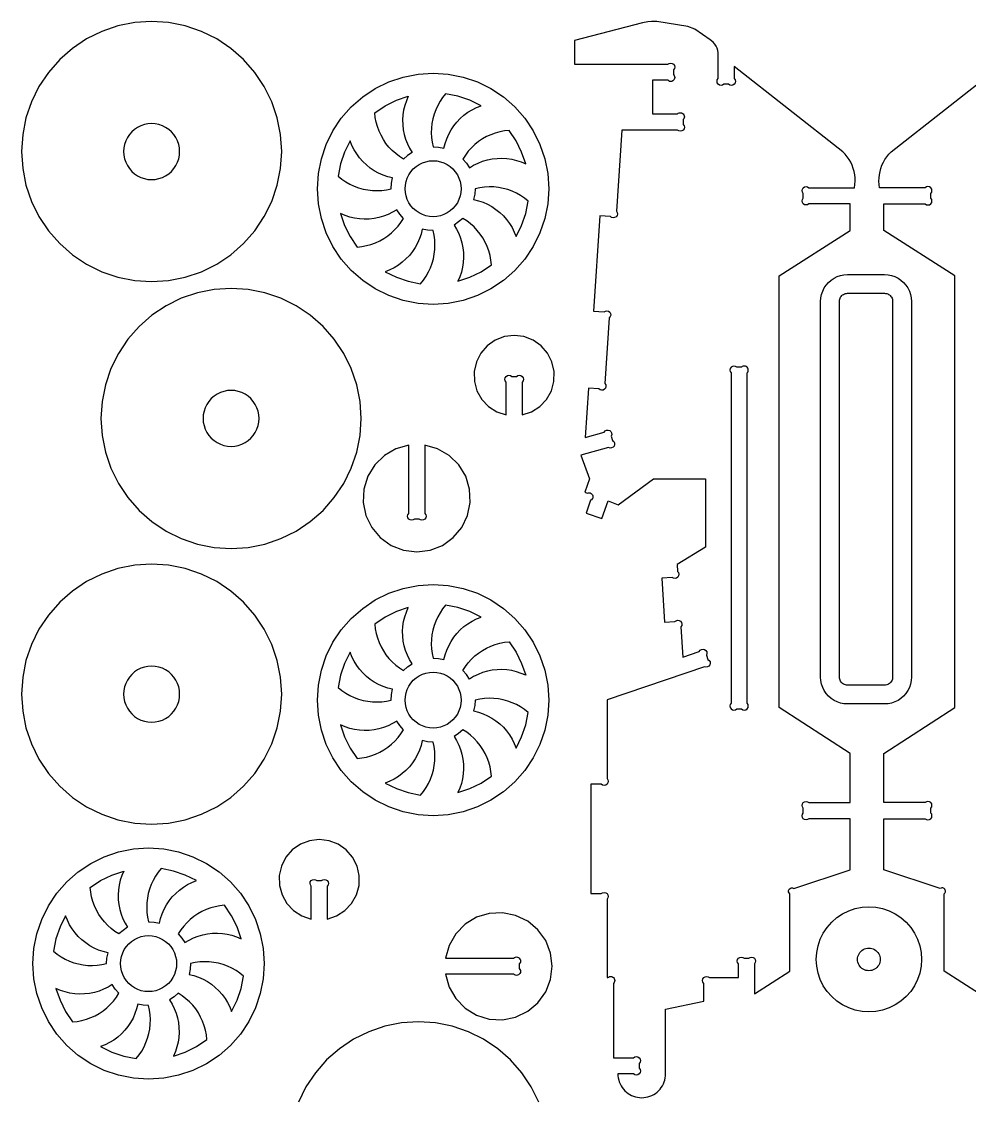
# Model space of a CAD drawing. Extents: x -1598 to 654, y -456 to 869.
# Drawn here: x -1595 to -889, y 65 to 869 of the extents above; entities that cross this region are included whole.
import ezdxf

# ---------------------------------------------------------------- set-up
doc = ezdxf.new("R2010")
doc.units = 0
doc.header["$MEASUREMENT"] = 0
doc.layers.get('0').update_dxf_attribs({"linetype": 'CONTINUOUS'})

msp = doc.modelspace()

# ---------------------------------------------------------------- linework, layer by layer
for points in [[(-1473.34, 865.96), (-1485.79, 868.44), (-1498.45, 869.27), (-1511.11, 868.44), (-1523.56, 865.96), (-1535.57, 861.88), (-1546.95, 856.27), (-1557.5, 849.22), (-1567.04, 840.86), (-1575.41, 831.32), (-1582.46, 820.76), (-1588.07, 809.38), (-1592.15, 797.37), (-1594.62, 784.92), (-1595.45, 772.26), (-1594.62, 759.6), (-1592.15, 747.16), (-1588.07, 735.14), (-1582.46, 723.76), (-1575.41, 713.21), (-1567.04, 703.67), (-1557.5, 695.3), (-1546.95, 688.25), (-1535.57, 682.64), (-1523.56, 678.56), (-1511.11, 676.09), (-1498.45, 675.26), (-1485.79, 676.09), (-1473.34, 678.56), (-1461.33, 682.64), (-1449.95, 688.25), (-1439.4, 695.3), (-1429.86, 703.67), (-1421.49, 713.21), (-1414.44, 723.76), (-1408.83, 735.14), (-1404.75, 747.16), (-1402.28, 759.6), (-1401.45, 772.26), (-1402.28, 784.92), (-1404.75, 797.37), (-1408.83, 809.38), (-1414.44, 820.76), (-1421.49, 831.32), (-1429.86, 840.86), (-1439.4, 849.22), (-1449.95, 856.27), (-1461.33, 861.88)], [(-1205.26, 722.24), (-1208.88, 711.55), (-1213.87, 701.43), (-1220.14, 692.05), (-1227.58, 683.56), (-1236.07, 676.12), (-1245.45, 669.85), (-1255.57, 664.86), (-1266.26, 661.24), (-1277.32, 659.03), (-1288.58, 658.3), (-1299.84, 659.03), (-1310.91, 661.24), (-1321.6, 664.86), (-1331.72, 669.85), (-1341.1, 676.12), (-1349.58, 683.56), (-1357.02, 692.05), (-1363.29, 701.43), (-1368.28, 711.55), (-1371.91, 722.24), (-1374.11, 733.3), (-1374.85, 744.56), (-1374.11, 755.82), (-1371.91, 766.89), (-1368.28, 777.58), (-1363.29, 787.7), (-1357.02, 797.08), (-1349.58, 805.56), (-1341.1, 813), (-1331.72, 819.27), (-1321.6, 824.26), (-1310.91, 827.89), (-1299.84, 830.09), (-1288.58, 830.83), (-1277.32, 830.09), (-1266.26, 827.89), (-1255.57, 824.26), (-1245.45, 819.27), (-1236.07, 813), (-1227.58, 805.56), (-1220.14, 797.08), (-1213.87, 787.7), (-1208.88, 777.58), (-1205.26, 766.89), (-1203.05, 755.82), (-1202.32, 744.56), (-1203.05, 733.3)], [(-1331.05, 794.3), (-1331.71, 797.76), (-1332.09, 801.26), (-1324.32, 806.46), (-1315.93, 810.59), (-1307.08, 813.6), (-1308.54, 810.23), (-1309.7, 806.76), (-1310.56, 803.19), (-1311.1, 799.57), (-1311.33, 795.91), (-1311.24, 792.25), (-1310.83, 788.61), (-1310.11, 785.01), (-1309.08, 781.5), (-1307.75, 778.08), (-1306.13, 774.8), (-1304.23, 771.66), (-1307.63, 769.39), (-1310.71, 766.69), (-1313.67, 768.59), (-1316.47, 770.73), (-1319.09, 773.09), (-1321.51, 775.65), (-1323.71, 778.4), (-1325.69, 781.32), (-1327.42, 784.39), (-1328.9, 787.59), (-1330.11, 790.9)], [(-1288.58, 775.85), (-1284.5, 775.59), (-1280.49, 774.79), (-1279.61, 778.35), (-1278.44, 781.82), (-1276.96, 785.17), (-1275.21, 788.39), (-1273.17, 791.44), (-1270.89, 794.3), (-1268.36, 796.96), (-1265.61, 799.38), (-1262.66, 801.56), (-1259.54, 803.47), (-1256.26, 805.11), (-1252.85, 806.46), (-1261.24, 810.59), (-1270.09, 813.6), (-1279.26, 815.42), (-1281.46, 812.67), (-1283.44, 809.76), (-1285.18, 806.69), (-1286.66, 803.49), (-1287.88, 800.19), (-1288.83, 796.79), (-1289.5, 793.33), (-1289.88, 789.83), (-1289.99, 786.31), (-1289.8, 782.79), (-1289.33, 779.3)], [(-1481.88, 784.97), (-1483.68, 787.03), (-1485.74, 788.83), (-1488.01, 790.35), (-1490.46, 791.55), (-1493.05, 792.43), (-1495.72, 792.96), (-1498.45, 793.14), (-1501.18, 792.96), (-1503.85, 792.43), (-1506.44, 791.55), (-1508.89, 790.35), (-1511.16, 788.83), (-1513.21, 787.03), (-1515.02, 784.97), (-1516.53, 782.7), (-1517.74, 780.25), (-1518.62, 777.67), (-1519.15, 774.99), (-1519.33, 772.26), (-1519.15, 769.54), (-1518.62, 766.86), (-1517.74, 764.27), (-1516.53, 761.82), (-1515.02, 759.55), (-1513.21, 757.5), (-1511.16, 755.7), (-1508.89, 754.18), (-1506.44, 752.97), (-1503.85, 752.09), (-1501.18, 751.56), (-1498.45, 751.38), (-1495.72, 751.56), (-1493.05, 752.09), (-1490.46, 752.97), (-1488.01, 754.18), (-1485.74, 755.7), (-1483.68, 757.5), (-1481.88, 759.55), (-1480.37, 761.82), (-1479.16, 764.27), (-1478.28, 766.86), (-1477.75, 769.54), (-1477.57, 772.26), (-1477.75, 774.99), (-1478.28, 777.67), (-1479.16, 780.25), (-1480.37, 782.7)], [(-1263.76, 763.61), (-1261.49, 760.21), (-1258.35, 762.11), (-1255.07, 763.73), (-1251.65, 765.06), (-1248.14, 766.09), (-1244.54, 766.81), (-1240.9, 767.22), (-1237.24, 767.31), (-1233.58, 767.08), (-1229.95, 766.54), (-1226.39, 765.68), (-1222.91, 764.52), (-1219.55, 763.06), (-1222.56, 771.91), (-1226.69, 780.3), (-1231.89, 788.07), (-1235.39, 787.69), (-1238.85, 787.03), (-1242.25, 786.09), (-1245.56, 784.88), (-1248.76, 783.4), (-1251.83, 781.67), (-1254.74, 779.7), (-1257.49, 777.49), (-1260.06, 775.07), (-1262.42, 772.46), (-1264.55, 769.65), (-1266.46, 766.69)], [(-1354.61, 771.91), (-1357.61, 763.06), (-1359.44, 753.89), (-1356.69, 751.68), (-1353.78, 749.7), (-1350.71, 747.97), (-1347.51, 746.49), (-1344.21, 745.27), (-1340.81, 744.32), (-1337.35, 743.65), (-1333.85, 743.26), (-1330.33, 743.16), (-1326.81, 743.35), (-1323.32, 743.81), (-1319.87, 744.56), (-1319.61, 748.65), (-1318.81, 752.66), (-1322.37, 753.53), (-1325.84, 754.71), (-1329.19, 756.18), (-1332.41, 757.94), (-1335.46, 759.97), (-1338.32, 762.26), (-1340.98, 764.79), (-1343.4, 767.54), (-1345.58, 770.48), (-1347.49, 773.61), (-1349.13, 776.89), (-1350.48, 780.3)], [(-1293.99, 764.73), (-1291.31, 765.27), (-1288.58, 765.44), (-1285.86, 765.27), (-1283.18, 764.73), (-1280.59, 763.86), (-1278.14, 762.65), (-1275.87, 761.13), (-1273.82, 759.33), (-1272.02, 757.28), (-1270.5, 755), (-1269.29, 752.55), (-1268.41, 749.97), (-1267.88, 747.29), (-1267.7, 744.56), (-1267.88, 741.84), (-1268.41, 739.16), (-1269.29, 736.57), (-1270.5, 734.12), (-1272.02, 731.85), (-1273.82, 729.8), (-1275.87, 728), (-1278.14, 726.48), (-1280.59, 725.27), (-1283.18, 724.4), (-1285.86, 723.86), (-1288.58, 723.68), (-1291.31, 723.86), (-1293.99, 724.4), (-1296.57, 725.27), (-1299.02, 726.48), (-1301.29, 728), (-1303.35, 729.8), (-1305.15, 731.85), (-1306.67, 734.12), (-1307.87, 736.57), (-1308.75, 739.16), (-1309.29, 741.84), (-1309.46, 744.56), (-1309.29, 747.29), (-1308.75, 749.97), (-1307.87, 752.55), (-1306.67, 755), (-1305.15, 757.28), (-1303.35, 759.33), (-1301.29, 761.13), (-1299.02, 762.65), (-1296.57, 763.86)], [(-1217.73, 735.24), (-1220.47, 737.45), (-1223.39, 739.42), (-1226.46, 741.16), (-1229.65, 742.64), (-1232.96, 743.86), (-1236.35, 744.81), (-1239.81, 745.48), (-1243.32, 745.86), (-1246.84, 745.97), (-1250.36, 745.78), (-1253.85, 745.31), (-1257.29, 744.56), (-1257.56, 740.48), (-1258.36, 736.47), (-1254.8, 735.59), (-1251.33, 734.42), (-1247.97, 732.94), (-1244.76, 731.19), (-1241.71, 729.16), (-1238.84, 726.87), (-1236.19, 724.34), (-1233.77, 721.59), (-1231.59, 718.65), (-1229.67, 715.52), (-1228.04, 712.24), (-1226.69, 708.83), (-1222.56, 717.22), (-1219.55, 726.07)], [(-1345.28, 701.06), (-1341.78, 701.44), (-1338.32, 702.1), (-1334.92, 703.04), (-1331.61, 704.25), (-1328.41, 705.73), (-1325.34, 707.46), (-1322.42, 709.43), (-1319.67, 711.64), (-1317.11, 714.06), (-1314.75, 716.67), (-1312.61, 719.47), (-1310.71, 722.44), (-1313.41, 725.52), (-1315.68, 728.92), (-1318.81, 727.02), (-1322.1, 725.4), (-1325.52, 724.07), (-1329.03, 723.04), (-1332.63, 722.31), (-1336.27, 721.91), (-1339.93, 721.82), (-1343.59, 722.05), (-1347.21, 722.59), (-1350.78, 723.45), (-1354.25, 724.61), (-1357.61, 726.07), (-1354.61, 717.22), (-1350.48, 708.83)], [(-1245.08, 687.87), (-1245.46, 691.37), (-1246.12, 694.83), (-1247.06, 698.23), (-1248.27, 701.54), (-1249.75, 704.74), (-1251.48, 707.81), (-1253.45, 710.73), (-1255.66, 713.48), (-1258.07, 716.04), (-1260.69, 718.4), (-1263.49, 720.53), (-1266.46, 722.44), (-1269.54, 719.74), (-1272.94, 717.47), (-1271.04, 714.33), (-1269.42, 711.05), (-1268.08, 707.63), (-1267.05, 704.12), (-1266.33, 700.52), (-1265.93, 696.88), (-1265.84, 693.22), (-1266.06, 689.56), (-1266.61, 685.93), (-1267.47, 682.37), (-1268.63, 678.9), (-1270.09, 675.53), (-1261.23, 678.54), (-1252.85, 682.67)], [(-1297.91, 673.71), (-1295.7, 676.46), (-1293.72, 679.37), (-1291.99, 682.44), (-1290.5, 685.63), (-1289.29, 688.94), (-1288.34, 692.33), (-1287.67, 695.79), (-1287.28, 699.3), (-1287.18, 702.82), (-1287.37, 706.34), (-1287.83, 709.83), (-1288.58, 713.28), (-1292.67, 713.54), (-1296.68, 714.34), (-1297.55, 710.78), (-1298.73, 707.31), (-1300.2, 703.95), (-1301.96, 700.74), (-1303.99, 697.69), (-1306.28, 694.83), (-1308.81, 692.17), (-1311.56, 689.75), (-1314.5, 687.57), (-1317.63, 685.65), (-1320.91, 684.02), (-1324.32, 682.67), (-1315.93, 678.54), (-1307.08, 675.53)], [(-995.47, 672.72), (-993.74, 674.69), (-991.78, 676.42), (-989.6, 677.87), (-987.25, 679.03), (-984.78, 679.87), (-982.21, 680.38), (-979.6, 680.55), (-951.92, 680.55), (-949.31, 680.38), (-946.74, 679.87), (-944.26, 679.03), (-941.92, 677.87), (-939.74, 676.42), (-937.78, 674.69), (-936.05, 672.72), (-934.6, 670.55), (-933.44, 668.2), (-932.6, 665.72), (-932.09, 663.16), (-931.92, 660.55), (-931.92, 380.19), (-932.09, 377.58), (-932.6, 375.02), (-933.44, 372.54), (-934.6, 370.19), (-936.05, 368.02), (-937.78, 366.05), (-939.74, 364.33), (-941.92, 362.87), (-944.26, 361.72), (-946.74, 360.88), (-949.31, 360.37), (-951.92, 360.19), (-979.6, 360.19), (-982.21, 360.37), (-984.78, 360.88), (-987.25, 361.72), (-989.6, 362.87), (-991.78, 364.33), (-993.74, 366.05), (-995.47, 368.02), (-996.92, 370.19), (-998.08, 372.54), (-998.92, 375.02), (-999.43, 377.58), (-999.6, 380.19), (-999.6, 660.55), (-999.43, 663.16), (-998.92, 665.72), (-998.08, 668.2), (-996.92, 670.55)], [(-1426.59, 477.03), (-1414.14, 479.51), (-1402.13, 483.58), (-1390.75, 489.2), (-1380.2, 496.25), (-1370.66, 504.61), (-1362.29, 514.15), (-1355.24, 524.7), (-1349.63, 536.08), (-1345.55, 548.1), (-1343.08, 560.54), (-1342.25, 573.2), (-1343.08, 585.87), (-1345.55, 598.31), (-1349.63, 610.33), (-1355.24, 621.71), (-1362.29, 632.26), (-1370.66, 641.8), (-1380.2, 650.16), (-1390.75, 657.21), (-1402.13, 662.82), (-1414.14, 666.9), (-1426.59, 669.38), (-1439.25, 670.21), (-1451.91, 669.38), (-1464.36, 666.9), (-1476.37, 662.82), (-1487.75, 657.21), (-1498.3, 650.16), (-1507.84, 641.8), (-1516.21, 632.26), (-1523.26, 621.71), (-1528.87, 610.33), (-1532.95, 598.31), (-1535.42, 585.87), (-1536.25, 573.2), (-1535.42, 560.54), (-1532.95, 548.1), (-1528.87, 536.08), (-1523.26, 524.7), (-1516.21, 514.15), (-1507.84, 504.61), (-1498.3, 496.25), (-1487.75, 489.2), (-1476.37, 483.58), (-1464.36, 479.51), (-1451.91, 477.03), (-1439.25, 476.2)], [(-946.38, 377.9), (-946.72, 377.19), (-947.16, 376.54), (-947.68, 375.95), (-948.27, 375.43), (-948.92, 375), (-949.62, 374.65), (-950.37, 374.4), (-951.14, 374.25), (-951.92, 374.19), (-979.6, 374.19), (-980.38, 374.25), (-981.15, 374.4), (-981.9, 374.65), (-982.6, 375), (-983.25, 375.43), (-983.84, 375.95), (-984.36, 376.54), (-984.8, 377.19), (-985.14, 377.9), (-985.4, 378.64), (-985.55, 379.41), (-985.6, 380.19), (-985.6, 660.55), (-985.55, 661.33), (-985.4, 662.1), (-985.14, 662.84), (-984.8, 663.55), (-984.36, 664.2), (-983.84, 664.79), (-983.25, 665.31), (-982.6, 665.74), (-981.9, 666.09), (-981.15, 666.34), (-980.38, 666.5), (-979.6, 666.55), (-951.92, 666.55), (-951.14, 666.5), (-950.37, 666.34), (-949.62, 666.09), (-948.92, 665.74), (-948.27, 665.31), (-947.68, 664.79), (-947.16, 664.2), (-946.72, 663.55), (-946.38, 662.84), (-946.12, 662.1), (-945.97, 661.33), (-945.92, 660.55), (-945.92, 380.19), (-945.97, 379.41), (-946.12, 378.64)], [(-1426.54, 589.77), (-1428.81, 591.29), (-1431.26, 592.5), (-1433.85, 593.37), (-1436.52, 593.91), (-1439.25, 594.08), (-1441.98, 593.91), (-1444.65, 593.37), (-1447.24, 592.5), (-1449.69, 591.29), (-1451.96, 589.77), (-1454.01, 587.97), (-1455.82, 585.92), (-1457.33, 583.64), (-1458.54, 581.19), (-1459.42, 578.61), (-1459.95, 575.93), (-1460.13, 573.2), (-1459.95, 570.48), (-1459.42, 567.8), (-1458.54, 565.21), (-1457.33, 562.76), (-1455.82, 560.49), (-1454.01, 558.44), (-1451.96, 556.64), (-1449.69, 555.12), (-1447.24, 553.91), (-1444.65, 553.03), (-1441.98, 552.5), (-1439.25, 552.32), (-1436.52, 552.5), (-1433.85, 553.03), (-1431.26, 553.91), (-1428.81, 555.12), (-1426.54, 556.64), (-1424.48, 558.44), (-1422.68, 560.49), (-1421.17, 562.76), (-1419.96, 565.21), (-1419.08, 567.8), (-1418.55, 570.48), (-1418.37, 573.2), (-1418.55, 575.93), (-1419.08, 578.61), (-1419.96, 581.19), (-1421.17, 583.64), (-1422.68, 585.92), (-1424.48, 587.97)], [(-1557.5, 444.44), (-1567.04, 436.07), (-1575.41, 426.53), (-1582.46, 415.98), (-1588.07, 404.6), (-1592.15, 392.58), (-1594.62, 380.14), (-1595.45, 367.48), (-1594.62, 354.82), (-1592.15, 342.37), (-1588.07, 330.35), (-1582.46, 318.97), (-1575.41, 308.42), (-1567.04, 298.88), (-1557.5, 290.52), (-1546.95, 283.47), (-1535.57, 277.86), (-1523.56, 273.78), (-1511.11, 271.3), (-1498.45, 270.47), (-1485.79, 271.3), (-1473.34, 273.78), (-1461.33, 277.86), (-1449.95, 283.47), (-1439.4, 290.52), (-1429.86, 298.88), (-1421.49, 308.42), (-1414.44, 318.97), (-1408.83, 330.35), (-1404.75, 342.37), (-1402.28, 354.82), (-1401.45, 367.48), (-1402.28, 380.14), (-1404.75, 392.58), (-1408.83, 404.6), (-1414.44, 415.98), (-1421.49, 426.53), (-1429.86, 436.07), (-1439.4, 444.44), (-1449.95, 451.48), (-1461.33, 457.1), (-1473.34, 461.18), (-1485.79, 463.65), (-1498.45, 464.48), (-1511.11, 463.65), (-1523.56, 461.18), (-1535.57, 457.1), (-1546.95, 451.48)], [(-1208.88, 396.08), (-1205.26, 385.39), (-1203.05, 374.32), (-1202.32, 363.06), (-1203.05, 351.8), (-1205.26, 340.74), (-1208.88, 330.05), (-1213.87, 319.93), (-1220.14, 310.55), (-1227.58, 302.06), (-1236.07, 294.62), (-1245.45, 288.35), (-1255.57, 283.36), (-1266.26, 279.74), (-1277.32, 277.53), (-1288.58, 276.8), (-1299.84, 277.53), (-1310.91, 279.74), (-1321.6, 283.36), (-1331.72, 288.35), (-1341.1, 294.62), (-1349.58, 302.06), (-1357.02, 310.55), (-1363.29, 319.93), (-1368.28, 330.05), (-1371.91, 340.74), (-1374.11, 351.8), (-1374.85, 363.06), (-1374.11, 374.32), (-1371.91, 385.39), (-1368.28, 396.08), (-1363.29, 406.2), (-1357.02, 415.58), (-1349.58, 424.06), (-1341.1, 431.5), (-1331.72, 437.77), (-1321.6, 442.76), (-1310.91, 446.39), (-1299.84, 448.59), (-1288.58, 449.33), (-1277.32, 448.59), (-1266.26, 446.39), (-1255.57, 442.76), (-1245.45, 437.77), (-1236.07, 431.5), (-1227.58, 424.06), (-1220.14, 415.58), (-1213.87, 406.2)], [(-1307.63, 387.89), (-1304.23, 390.16), (-1306.13, 393.29), (-1307.75, 396.58), (-1309.08, 400), (-1310.11, 403.51), (-1310.83, 407.11), (-1311.24, 410.75), (-1311.33, 414.41), (-1311.1, 418.07), (-1310.56, 421.69), (-1309.7, 425.26), (-1308.54, 428.73), (-1307.08, 432.1), (-1315.93, 429.09), (-1324.32, 424.96), (-1332.09, 419.76), (-1331.71, 416.26), (-1331.05, 412.8), (-1330.11, 409.4), (-1328.9, 406.09), (-1327.42, 402.89), (-1325.69, 399.82), (-1323.71, 396.9), (-1321.51, 394.15), (-1319.09, 391.59), (-1316.47, 389.23), (-1313.67, 387.09), (-1310.71, 385.19)], [(-1279.26, 433.92), (-1281.46, 431.17), (-1283.44, 428.26), (-1285.18, 425.19), (-1286.66, 421.99), (-1287.88, 418.69), (-1288.83, 415.29), (-1289.5, 411.83), (-1289.88, 408.33), (-1289.99, 404.81), (-1289.8, 401.29), (-1289.33, 397.8), (-1288.58, 394.35), (-1284.5, 394.09), (-1280.49, 393.29), (-1279.61, 396.85), (-1278.44, 400.32), (-1276.96, 403.67), (-1275.21, 406.89), (-1273.17, 409.94), (-1270.89, 412.8), (-1268.36, 415.46), (-1265.61, 417.88), (-1262.66, 420.06), (-1259.54, 421.97), (-1256.26, 423.61), (-1252.85, 424.96), (-1261.24, 429.09), (-1270.09, 432.1)], [(-1231.89, 406.57), (-1226.69, 398.8), (-1222.56, 390.41), (-1219.55, 381.56), (-1222.91, 383.02), (-1226.39, 384.18), (-1229.95, 385.04), (-1233.58, 385.58), (-1237.24, 385.81), (-1240.9, 385.72), (-1244.54, 385.31), (-1248.14, 384.59), (-1251.65, 383.56), (-1255.07, 382.23), (-1258.35, 380.61), (-1261.49, 378.71), (-1263.76, 382.11), (-1266.46, 385.19), (-1264.55, 388.15), (-1262.42, 390.95), (-1260.06, 393.57), (-1257.49, 395.99), (-1254.74, 398.2), (-1251.83, 400.17), (-1248.76, 401.9), (-1245.56, 403.38), (-1242.25, 404.59), (-1238.85, 405.53), (-1235.39, 406.19)], [(-1354.61, 390.41), (-1357.61, 381.56), (-1359.44, 372.39), (-1356.69, 370.18), (-1353.78, 368.2), (-1350.71, 366.47), (-1347.51, 364.99), (-1344.21, 363.77), (-1340.81, 362.82), (-1337.35, 362.15), (-1333.85, 361.76), (-1330.33, 361.66), (-1326.81, 361.85), (-1323.32, 362.31), (-1319.87, 363.06), (-1319.61, 367.15), (-1318.81, 371.16), (-1322.37, 372.03), (-1325.84, 373.21), (-1329.19, 374.68), (-1332.41, 376.44), (-1335.46, 378.47), (-1338.32, 380.76), (-1340.98, 383.29), (-1343.4, 386.04), (-1345.58, 388.98), (-1347.49, 392.11), (-1349.13, 395.39), (-1350.48, 398.8)], [(-1515.02, 354.77), (-1513.21, 352.71), (-1511.16, 350.91), (-1508.89, 349.39), (-1506.44, 348.19), (-1503.85, 347.31), (-1501.18, 346.77), (-1498.45, 346.6), (-1495.72, 346.77), (-1493.05, 347.31), (-1490.46, 348.19), (-1488.01, 349.39), (-1485.74, 350.91), (-1483.68, 352.71), (-1481.88, 354.77), (-1480.37, 357.04), (-1479.16, 359.49), (-1478.28, 362.07), (-1477.75, 364.75), (-1477.57, 367.48), (-1477.75, 370.2), (-1478.28, 372.88), (-1479.16, 375.47), (-1480.37, 377.92), (-1481.88, 380.19), (-1483.68, 382.24), (-1485.74, 384.04), (-1488.01, 385.56), (-1490.46, 386.77), (-1493.05, 387.65), (-1495.72, 388.18), (-1498.45, 388.36), (-1501.18, 388.18), (-1503.85, 387.65), (-1506.44, 386.77), (-1508.89, 385.56), (-1511.16, 384.04), (-1513.21, 382.24), (-1515.02, 380.19), (-1516.53, 377.92), (-1517.74, 375.47), (-1518.62, 372.88), (-1519.15, 370.2), (-1519.33, 367.48), (-1519.15, 364.75), (-1518.62, 362.07), (-1517.74, 359.49), (-1516.53, 357.04)], [(-1296.57, 382.36), (-1293.99, 383.23), (-1291.31, 383.77), (-1288.58, 383.94), (-1285.86, 383.77), (-1283.18, 383.23), (-1280.59, 382.36), (-1278.14, 381.15), (-1275.87, 379.63), (-1273.82, 377.83), (-1272.02, 375.78), (-1270.5, 373.5), (-1269.29, 371.05), (-1268.41, 368.47), (-1267.88, 365.79), (-1267.7, 363.06), (-1267.88, 360.34), (-1268.41, 357.66), (-1269.29, 355.07), (-1270.5, 352.62), (-1272.02, 350.35), (-1273.82, 348.3), (-1275.87, 346.5), (-1278.14, 344.98), (-1280.59, 343.77), (-1283.18, 342.89), (-1285.86, 342.36), (-1288.58, 342.18), (-1291.31, 342.36), (-1293.99, 342.89), (-1296.57, 343.77), (-1299.02, 344.98), (-1301.29, 346.5), (-1303.35, 348.3), (-1305.15, 350.35), (-1306.67, 352.62), (-1307.87, 355.07), (-1308.75, 357.66), (-1309.29, 360.34), (-1309.46, 363.06), (-1309.29, 365.79), (-1308.75, 368.47), (-1307.87, 371.05), (-1306.67, 373.5), (-1305.15, 375.78), (-1303.35, 377.83), (-1301.29, 379.63), (-1299.02, 381.15)], [(-1217.73, 353.74), (-1220.47, 355.95), (-1223.39, 357.92), (-1226.46, 359.66), (-1229.65, 361.14), (-1232.96, 362.36), (-1236.35, 363.31), (-1239.81, 363.98), (-1243.32, 364.36), (-1246.84, 364.47), (-1250.36, 364.28), (-1253.85, 363.81), (-1257.29, 363.06), (-1257.56, 358.98), (-1258.36, 354.97), (-1254.8, 354.09), (-1251.33, 352.92), (-1247.97, 351.44), (-1244.76, 349.69), (-1241.71, 347.66), (-1238.84, 345.37), (-1236.19, 342.84), (-1233.77, 340.09), (-1231.59, 337.15), (-1229.67, 334.02), (-1228.04, 330.74), (-1226.69, 327.33), (-1222.56, 335.72), (-1219.55, 344.57)], [(-1345.28, 319.56), (-1341.78, 319.94), (-1338.32, 320.6), (-1334.92, 321.54), (-1331.61, 322.75), (-1328.41, 324.23), (-1325.34, 325.96), (-1322.42, 327.93), (-1319.67, 330.14), (-1317.11, 332.55), (-1314.75, 335.17), (-1312.61, 337.97), (-1310.71, 340.94), (-1313.41, 344.02), (-1315.68, 347.42), (-1318.81, 345.52), (-1322.1, 343.9), (-1325.52, 342.57), (-1329.03, 341.54), (-1332.63, 340.81), (-1336.27, 340.41), (-1339.93, 340.32), (-1343.59, 340.54), (-1347.21, 341.09), (-1350.78, 341.95), (-1354.25, 343.11), (-1357.61, 344.57), (-1354.61, 335.71), (-1350.48, 327.33)], [(-1245.08, 306.37), (-1245.46, 309.87), (-1246.12, 313.33), (-1247.06, 316.73), (-1248.27, 320.04), (-1249.75, 323.24), (-1251.48, 326.31), (-1253.45, 329.23), (-1255.66, 331.98), (-1258.07, 334.54), (-1260.69, 336.9), (-1263.49, 339.03), (-1266.46, 340.94), (-1269.54, 338.24), (-1272.94, 335.97), (-1271.04, 332.83), (-1269.42, 329.55), (-1268.08, 326.13), (-1267.05, 322.62), (-1266.33, 319.02), (-1265.93, 315.38), (-1265.84, 311.72), (-1266.06, 308.06), (-1266.61, 304.43), (-1267.47, 300.87), (-1268.63, 297.39), (-1270.09, 294.03), (-1261.23, 297.04), (-1252.85, 301.17)], [(-1297.91, 292.21), (-1295.7, 294.95), (-1293.72, 297.87), (-1291.99, 300.94), (-1290.5, 304.13), (-1289.29, 307.44), (-1288.34, 310.83), (-1287.67, 314.29), (-1287.28, 317.8), (-1287.18, 321.32), (-1287.37, 324.84), (-1287.83, 328.33), (-1288.58, 331.77), (-1292.67, 332.04), (-1296.68, 332.84), (-1297.55, 329.28), (-1298.73, 325.81), (-1300.2, 322.45), (-1301.96, 319.24), (-1303.99, 316.19), (-1306.28, 313.33), (-1308.81, 310.67), (-1311.56, 308.25), (-1314.5, 306.07), (-1317.63, 304.15), (-1320.91, 302.52), (-1324.32, 301.17), (-1315.93, 297.04), (-1307.08, 294.03)], [(-1417.42, 144.15), (-1421.04, 133.46), (-1426.04, 123.34), (-1432.3, 113.96), (-1439.74, 105.47), (-1448.23, 98.03), (-1457.61, 91.76), (-1467.73, 86.77), (-1478.42, 83.15), (-1489.48, 80.94), (-1500.75, 80.21), (-1512.01, 80.94), (-1523.07, 83.15), (-1533.76, 86.77), (-1543.88, 91.76), (-1553.26, 98.03), (-1561.75, 105.47), (-1569.19, 113.96), (-1575.45, 123.34), (-1580.45, 133.46), (-1584.07, 144.15), (-1586.27, 155.21), (-1587.01, 166.47), (-1586.27, 177.73), (-1584.07, 188.8), (-1580.45, 199.49), (-1575.45, 209.61), (-1569.19, 218.99), (-1561.75, 227.47), (-1553.26, 234.91), (-1543.88, 241.18), (-1533.76, 246.17), (-1523.07, 249.8), (-1512.01, 252), (-1500.75, 252.74), (-1489.48, 252), (-1478.42, 249.8), (-1467.73, 246.17), (-1457.61, 241.18), (-1448.23, 234.91), (-1439.74, 227.47), (-1432.3, 218.99), (-1426.04, 209.61), (-1421.04, 199.49), (-1417.42, 188.8), (-1415.22, 177.73), (-1414.48, 166.47), (-1415.22, 155.21)], [(-1543.21, 216.21), (-1543.87, 219.67), (-1544.25, 223.17), (-1536.48, 228.37), (-1528.09, 232.5), (-1519.24, 235.51), (-1520.7, 232.14), (-1521.86, 228.67), (-1522.72, 225.1), (-1523.26, 221.48), (-1523.49, 217.82), (-1523.4, 214.16), (-1523, 210.52), (-1522.27, 206.92), (-1521.24, 203.41), (-1519.91, 199.99), (-1518.29, 196.7), (-1516.39, 193.57), (-1519.79, 191.3), (-1522.87, 188.6), (-1525.83, 190.5), (-1528.64, 192.64), (-1531.25, 195), (-1533.67, 197.56), (-1535.88, 200.31), (-1537.85, 203.23), (-1539.58, 206.3), (-1541.06, 209.5), (-1542.27, 212.81)], [(-1500.75, 197.76), (-1496.66, 197.5), (-1492.65, 196.7), (-1491.78, 200.26), (-1490.6, 203.73), (-1489.13, 207.08), (-1487.37, 210.3), (-1485.34, 213.35), (-1483.05, 216.21), (-1480.52, 218.87), (-1477.77, 221.29), (-1474.83, 223.47), (-1471.7, 225.38), (-1468.42, 227.02), (-1465.01, 228.37), (-1473.4, 232.5), (-1482.25, 235.51), (-1491.42, 237.33), (-1493.63, 234.58), (-1495.61, 231.67), (-1497.34, 228.6), (-1498.82, 225.4), (-1500.04, 222.1), (-1500.99, 218.7), (-1501.66, 215.24), (-1502.05, 211.74), (-1502.15, 208.22), (-1501.96, 204.7), (-1501.5, 201.21)], [(-1475.92, 185.52), (-1473.65, 182.12), (-1470.51, 184.02), (-1467.23, 185.64), (-1463.81, 186.97), (-1460.3, 188), (-1456.7, 188.72), (-1453.06, 189.13), (-1449.4, 189.22), (-1445.74, 188.99), (-1442.12, 188.45), (-1438.55, 187.59), (-1435.08, 186.43), (-1431.71, 184.97), (-1434.72, 193.82), (-1438.85, 202.21), (-1444.05, 209.98), (-1447.55, 209.6), (-1451.01, 208.94), (-1454.41, 208), (-1457.72, 206.79), (-1460.92, 205.31), (-1463.99, 203.58), (-1466.91, 201.61), (-1469.66, 199.4), (-1472.22, 196.98), (-1474.58, 194.36), (-1476.72, 191.56), (-1478.62, 188.6)], [(-1566.77, 193.82), (-1569.78, 184.97), (-1571.6, 175.8), (-1568.85, 173.59), (-1565.94, 171.61), (-1562.87, 169.88), (-1559.68, 168.4), (-1556.37, 167.18), (-1552.97, 166.23), (-1549.51, 165.56), (-1546.01, 165.17), (-1542.49, 165.07), (-1538.97, 165.26), (-1535.48, 165.72), (-1532.03, 166.47), (-1531.77, 170.56), (-1530.97, 174.57), (-1534.53, 175.44), (-1538, 176.62), (-1541.35, 178.09), (-1544.57, 179.85), (-1547.62, 181.88), (-1550.48, 184.17), (-1553.14, 186.7), (-1555.56, 189.45), (-1557.74, 192.39), (-1559.66, 195.52), (-1561.29, 198.8), (-1562.64, 202.21)], [(-973.78, 131.72), (-978.64, 133.37), (-983.25, 135.64), (-987.52, 138.5), (-991.38, 141.88), (-994.76, 145.74), (-997.61, 150.01), (-999.89, 154.62), (-1001.54, 159.48), (-1002.54, 164.51), (-1002.87, 169.64), (-1002.54, 174.76), (-1001.54, 179.8), (-999.89, 184.66), (-997.61, 189.26), (-994.76, 193.53), (-991.38, 197.39), (-987.52, 200.78), (-983.25, 203.63), (-978.64, 205.9), (-973.78, 207.55), (-968.75, 208.55), (-963.62, 208.89), (-958.5, 208.55), (-953.46, 207.55), (-948.6, 205.9), (-944, 203.63), (-939.73, 200.78), (-935.87, 197.39), (-932.48, 193.53), (-929.63, 189.26), (-927.36, 184.66), (-925.71, 179.8), (-924.71, 174.76), (-924.37, 169.64), (-924.71, 164.51), (-925.71, 159.48), (-927.36, 154.62), (-929.63, 150.01), (-932.48, 145.74), (-935.87, 141.88), (-939.73, 138.5), (-944, 135.64), (-948.6, 133.37), (-953.46, 131.72), (-958.5, 130.72), (-963.62, 130.39), (-968.75, 130.72)], [(-1506.15, 186.64), (-1503.47, 187.18), (-1500.75, 187.35), (-1498.02, 187.18), (-1495.34, 186.64), (-1492.75, 185.77), (-1490.3, 184.56), (-1488.03, 183.04), (-1485.98, 181.24), (-1484.18, 179.19), (-1482.66, 176.91), (-1481.45, 174.46), (-1480.58, 171.88), (-1480.04, 169.2), (-1479.86, 166.47), (-1480.04, 163.75), (-1480.58, 161.07), (-1481.45, 158.48), (-1482.66, 156.03), (-1484.18, 153.76), (-1485.98, 151.71), (-1488.03, 149.91), (-1490.3, 148.39), (-1492.75, 147.18), (-1495.34, 146.3), (-1498.02, 145.77), (-1500.75, 145.59), (-1503.47, 145.77), (-1506.15, 146.3), (-1508.74, 147.18), (-1511.19, 148.39), (-1513.46, 149.91), (-1515.51, 151.71), (-1517.31, 153.76), (-1518.83, 156.03), (-1520.04, 158.48), (-1520.91, 161.07), (-1521.45, 163.75), (-1521.63, 166.47), (-1521.45, 169.2), (-1520.91, 171.88), (-1520.04, 174.46), (-1518.83, 176.91), (-1517.31, 179.19), (-1515.51, 181.24), (-1513.46, 183.04), (-1511.19, 184.56), (-1508.74, 185.77)], [(-965.82, 161.45), (-966.87, 161.8), (-967.86, 162.29), (-968.78, 162.91), (-969.62, 163.64), (-970.35, 164.47), (-970.97, 165.4), (-971.46, 166.39), (-971.81, 167.44), (-972.03, 168.53), (-972.1, 169.64), (-972.03, 170.74), (-971.81, 171.83), (-971.46, 172.88), (-970.97, 173.88), (-970.35, 174.8), (-969.62, 175.63), (-968.78, 176.36), (-967.86, 176.98), (-966.87, 177.47), (-965.82, 177.83), (-964.73, 178.04), (-963.62, 178.12), (-962.52, 178.04), (-961.43, 177.83), (-960.38, 177.47), (-959.38, 176.98), (-958.46, 176.36), (-957.63, 175.63), (-956.89, 174.8), (-956.28, 173.88), (-955.79, 172.88), (-955.43, 171.83), (-955.22, 170.74), (-955.14, 169.64), (-955.22, 168.53), (-955.43, 167.44), (-955.79, 166.39), (-956.28, 165.4), (-956.89, 164.47), (-957.63, 163.64), (-958.46, 162.91), (-959.38, 162.29), (-960.38, 161.8), (-961.43, 161.45), (-962.52, 161.23), (-963.62, 161.16), (-964.73, 161.23)], [(-1429.89, 157.15), (-1432.64, 159.36), (-1435.55, 161.33), (-1438.62, 163.07), (-1441.81, 164.55), (-1445.12, 165.77), (-1448.52, 166.72), (-1451.98, 167.39), (-1455.48, 167.77), (-1459, 167.88), (-1462.52, 167.69), (-1466.01, 167.22), (-1469.46, 166.47), (-1469.72, 162.39), (-1470.52, 158.38), (-1466.96, 157.5), (-1463.49, 156.33), (-1460.14, 154.85), (-1456.92, 153.1), (-1453.87, 151.07), (-1451.01, 148.78), (-1448.35, 146.25), (-1445.93, 143.5), (-1443.75, 140.56), (-1441.83, 137.43), (-1440.2, 134.15), (-1438.85, 130.74), (-1434.72, 139.13), (-1431.71, 147.98)], [(-1553.94, 123.35), (-1550.48, 124.01), (-1547.08, 124.95), (-1543.77, 126.16), (-1540.57, 127.64), (-1537.5, 129.37), (-1534.58, 131.34), (-1531.83, 133.55), (-1529.27, 135.96), (-1526.91, 138.58), (-1524.77, 141.38), (-1522.87, 144.35), (-1525.57, 147.43), (-1527.84, 150.83), (-1530.98, 148.93), (-1534.26, 147.31), (-1537.68, 145.98), (-1541.19, 144.95), (-1544.79, 144.22), (-1548.43, 143.82), (-1552.09, 143.73), (-1555.75, 143.95), (-1559.38, 144.5), (-1562.94, 145.36), (-1566.41, 146.52), (-1569.78, 147.98), (-1566.77, 139.12), (-1562.64, 130.74), (-1557.44, 122.97)], [(-1457.24, 109.78), (-1457.62, 113.28), (-1458.28, 116.74), (-1459.22, 120.14), (-1460.43, 123.45), (-1461.91, 126.65), (-1463.64, 129.72), (-1465.61, 132.63), (-1467.82, 135.39), (-1470.24, 137.95), (-1472.85, 140.31), (-1475.66, 142.44), (-1478.62, 144.35), (-1481.7, 141.65), (-1485.1, 139.38), (-1483.2, 136.24), (-1481.58, 132.96), (-1480.25, 129.54), (-1479.22, 126.03), (-1478.49, 122.43), (-1478.09, 118.79), (-1478, 115.13), (-1478.23, 111.47), (-1478.77, 107.84), (-1479.63, 104.28), (-1480.79, 100.8), (-1482.25, 97.44), (-1473.4, 100.45), (-1465.01, 104.58)], [(-1510.07, 95.62), (-1507.86, 98.36), (-1505.89, 101.28), (-1504.15, 104.35), (-1502.67, 107.54), (-1501.45, 110.85), (-1500.5, 114.24), (-1499.83, 117.7), (-1499.44, 121.21), (-1499.34, 124.73), (-1499.53, 128.25), (-1500, 131.74), (-1500.75, 135.18), (-1504.83, 135.45), (-1508.84, 136.25), (-1509.71, 132.69), (-1510.89, 129.22), (-1512.36, 125.86), (-1514.12, 122.65), (-1516.15, 119.6), (-1518.44, 116.74), (-1520.97, 114.08), (-1523.72, 111.66), (-1526.66, 109.48), (-1529.79, 107.56), (-1533.07, 105.93), (-1536.48, 104.58), (-1528.09, 100.45), (-1519.24, 97.44)]]:
    msp.add_lwpolyline(points, close=True)
for points in [[(-1170.9, 218.72), (-1163.15, 218.72, -1), (-1158.9, 214.48), (-1158.9, 156.01), (-1158.28, 156.01, -1), (-1154.04, 151.76), (-1154.04, 96.25), (-1139.1, 96.25, -1), (-1134.86, 92.01), (-1134.86, 88.49, -1), (-1139.1, 84.25), (-1150.81, 84.25), (-1150.74, 82.7), (-1150.54, 81.16), (-1150.2, 79.65), (-1149.73, 78.17), (-1149.14, 76.73), (-1148.42, 75.35), (-1147.59, 74.05), (-1146.64, 72.81), (-1145.59, 71.67), (-1144.45, 70.62), (-1143.22, 69.68), (-1141.91, 68.84), (-1140.53, 68.12), (-1139.1, 67.53), (-1137.62, 67.06), (-1136.1, 66.73), (-1134.56, 66.53), (-1133.01, 66.46), (-1131.46, 66.53), (-1129.92, 66.73), (-1128.41, 67.06), (-1126.93, 67.53), (-1125.49, 68.12), (-1124.11, 68.84), (-1122.81, 69.68), (-1121.57, 70.62), (-1120.43, 71.67), (-1119.38, 72.81), (-1118.44, 74.05), (-1117.6, 75.35), (-1116.88, 76.73), (-1116.29, 78.17), (-1115.82, 79.65), (-1115.49, 81.16), (-1115.29, 82.7), (-1115.22, 84.25), (-1115.22, 132.41), (-1086.81, 138.38), (-1086.81, 151.76, -1), (-1082.56, 156.01), (-1060.97, 156.01), (-1060.97, 166.2, -1), (-1056.73, 170.44), (-1053.22, 170.44, -1), (-1048.97, 166.2), (-1048.97, 143.89), (-1022.53, 160.89), (-1022.53, 218.47, -1), (-1019.63, 222.49), (-977.64, 236.49), (-977.64, 274.6), (-1008.34, 274.6, -1), (-1012.58, 278.84), (-1012.58, 282.36, -1), (-1008.34, 286.6), (-977.64, 286.6), (-977.64, 323.27), (-1030.58, 357.51), (-1030.58, 679.67), (-977.64, 713.31), (-977.64, 733.32), (-1008.34, 733.32, -1), (-1012.58, 737.57), (-1012.58, 741.08, -1), (-1008.34, 745.32), (-974.41, 745.32), (-974.07, 747.74), (-973.93, 750.17), (-973.99, 752.61), (-974.24, 755.03), (-974.7, 757.42), (-975.34, 759.77), (-976.18, 762.06), (-977.2, 764.28), (-978.4, 766.4), (-979.77, 768.41), (-981.29, 770.31), (-982.97, 772.08), (-1064.03, 835.62), (-1064.03, 826.73, -1), (-1068.27, 822.48), (-1071.76, 822.48, -1), (-1076.01, 826.73), (-1076.01, 845.87), (-1076.28, 847.65), (-1076.81, 849.37), (-1077.59, 850.99), (-1078.6, 852.48), (-1079.83, 853.79), (-1082.02, 855.58), (-1093.38, 863.69), (-1098.58, 865.6), (-1121.87, 869.27), (-1125.83, 869.25), (-1128.47, 869.02), (-1132.37, 868.35), (-1183.23, 855.24), (-1183.23, 837.42), (-1113.55, 837.42, -1), (-1109.31, 833.18), (-1109.31, 829.66, -1), (-1113.55, 825.42), (-1124.89, 825.42), (-1124.89, 800.34), (-1106.37, 800.34, -1), (-1102.13, 796.1), (-1102.13, 792.59, -1), (-1106.37, 788.34), (-1147.92, 788.35), (-1151.89, 727.82, -1), (-1156.41, 723.87), (-1164.14, 724.38), (-1168.88, 653.24), (-1161.13, 652.73, -1), (-1157.18, 648.21), (-1160.45, 599.17, -1), (-1164.96, 595.21), (-1172.7, 595.73), (-1175.14, 559.08), (-1160.97, 563.02, -1), (-1155.75, 560.08), (-1154.8, 556.69, -1), (-1157.75, 551.46), (-1178.32, 545.74), (-1171.89, 528.23), (-1175.47, 518.16), (-1173.71, 517.53, -1), (-1171.13, 512.12), (-1174.51, 502.61), (-1162.86, 498.48), (-1158.14, 511.77), (-1150.5, 508.62), (-1124.28, 528.23), (-1085.48, 528.23), (-1085.48, 477.17), (-1106.67, 464.3), (-1106.35, 459.1, -1), (-1110.33, 454.61), (-1118.07, 454.13), (-1116.03, 421.11), (-1108.29, 421.59, -1), (-1103.79, 417.62), (-1102.41, 395.14), (-1090.13, 399.32, -1), (-1084.74, 396.68), (-1083.61, 393.35, -1), (-1086.26, 387.96), (-1158.9, 363.22), (-1158.9, 304.6, -1), (-1163.15, 300.36), (-1170.9, 300.36)], [(-1234.13, 575.79), (-1234.13, 600.28, -1), (-1229.89, 604.52), (-1226.38, 604.52, -1), (-1222.13, 600.28), (-1222.13, 575.79), (-1215.19, 578.12), (-1209.01, 582.07), (-1203.98, 587.4), (-1200.39, 593.79), (-1198.46, 600.86), (-1198.3, 608.18), (-1199.93, 615.33), (-1203.23, 621.87), (-1208.03, 627.41), (-1214.02, 631.62), (-1220.86, 634.25), (-1228.13, 635.15), (-1235.41, 634.25), (-1242.24, 631.62), (-1248.24, 627.41), (-1253.03, 621.87), (-1256.34, 615.33), (-1257.96, 608.18), (-1257.8, 600.86), (-1255.87, 593.79), (-1252.28, 587.4), (-1247.25, 582.07), (-1241.08, 578.12)], [(-1066.41, 607.13), (-1066.41, 360.79, 1), (-1062.16, 356.55), (-1058.65, 356.55, 1), (-1054.41, 360.79), (-1054.41, 607.13, 1), (-1058.65, 611.37), (-1062.16, 611.37, 1)], [(-1294.76, 553.14), (-1294.76, 502.36, -1), (-1299, 498.12), (-1302.51, 498.12, -1), (-1306.76, 502.36), (-1306.76, 553.14), (-1316.33, 550.44), (-1324.94, 545.46), (-1332.05, 538.51), (-1337.23, 530.02), (-1340.15, 520.52), (-1340.64, 510.59), (-1338.67, 500.84), (-1334.35, 491.88), (-1327.96, 484.27), (-1319.88, 478.46), (-1310.62, 474.83), (-1300.76, 473.6), (-1290.89, 474.83), (-1281.63, 478.46), (-1273.56, 484.27), (-1267.16, 491.88), (-1262.85, 500.84), (-1260.87, 510.59), (-1261.36, 520.52), (-1264.29, 530.02), (-1269.47, 538.51), (-1276.58, 545.46), (-1285.19, 550.44)], [(-1379.47, 199.71), (-1379.47, 224.19, -1), (-1375.23, 228.44), (-1371.71, 228.44, -1), (-1367.47, 224.19), (-1367.47, 199.71), (-1360.53, 202.04), (-1354.35, 205.99), (-1349.32, 211.32), (-1345.73, 217.71), (-1343.8, 224.77), (-1343.64, 232.1), (-1345.26, 239.25), (-1348.57, 245.78), (-1353.37, 251.33), (-1359.36, 255.54), (-1366.2, 258.17), (-1373.47, 259.07), (-1380.74, 258.17), (-1387.58, 255.54), (-1393.58, 251.33), (-1398.37, 245.78), (-1401.68, 239.25), (-1403.3, 232.1), (-1403.14, 224.77), (-1401.21, 217.71), (-1397.62, 211.32), (-1392.59, 205.99), (-1386.42, 202.04)], [(-1279.33, 170.54), (-1228.55, 170.54, -1), (-1224.31, 166.29), (-1224.31, 162.78, -1), (-1228.55, 158.54), (-1279.33, 158.54), (-1276.63, 148.97), (-1271.65, 140.36), (-1264.7, 133.24), (-1256.21, 128.06), (-1246.71, 125.14), (-1236.77, 124.65), (-1227.03, 126.62), (-1218.07, 130.94), (-1210.45, 137.34), (-1204.65, 145.41), (-1201.02, 154.67), (-1199.78, 164.54), (-1201.02, 174.4), (-1204.65, 183.66), (-1210.45, 191.74), (-1218.07, 198.13), (-1227.03, 202.45), (-1236.77, 204.42), (-1246.71, 203.93), (-1256.21, 201.01), (-1264.7, 195.83), (-1271.65, 188.71), (-1276.63, 180.11)]]:
    msp.add_lwpolyline(points, format="xyb", close=True)
msp.add_lwpolyline([(-881.07, 143.89), (-907.51, 160.89), (-907.51, 218.47, 1), (-910.42, 222.49), (-952.4, 236.49), (-952.4, 274.6), (-921.7, 274.6, 1), (-917.46, 278.84), (-917.46, 282.36, 1), (-921.7, 286.6), (-952.4, 286.6), (-952.4, 323.27), (-899.46, 357.51), (-899.46, 679.67), (-952.4, 713.31), (-952.4, 733.32), (-921.7, 733.32, 1), (-917.46, 737.57), (-917.46, 741.08, 1), (-921.7, 745.32), (-955.63, 745.32), (-955.97, 747.74), (-956.11, 750.17), (-956.05, 752.61), (-955.8, 755.03), (-955.34, 757.42), (-954.7, 759.77), (-953.86, 762.06), (-952.84, 764.28), (-951.64, 766.4), (-950.28, 768.41), (-948.75, 770.31), (-947.07, 772.08), (-866.01, 835.62)], format="xyb")
msp.add_lwpolyline([(-1209.77, 63.17), (-1215.38, 74.55), (-1222.43, 85.1), (-1230.8, 94.64), (-1240.34, 103), (-1250.89, 110.05), (-1262.27, 115.66), (-1274.28, 119.74), (-1286.73, 122.22), (-1299.39, 123.05), (-1312.05, 122.22), (-1324.5, 119.74), (-1336.51, 115.66), (-1347.89, 110.05), (-1358.44, 103), (-1367.98, 94.64), (-1376.35, 85.1), (-1383.4, 74.55), (-1389.01, 63.17)])

doc.saveas('drawing.dxf')
